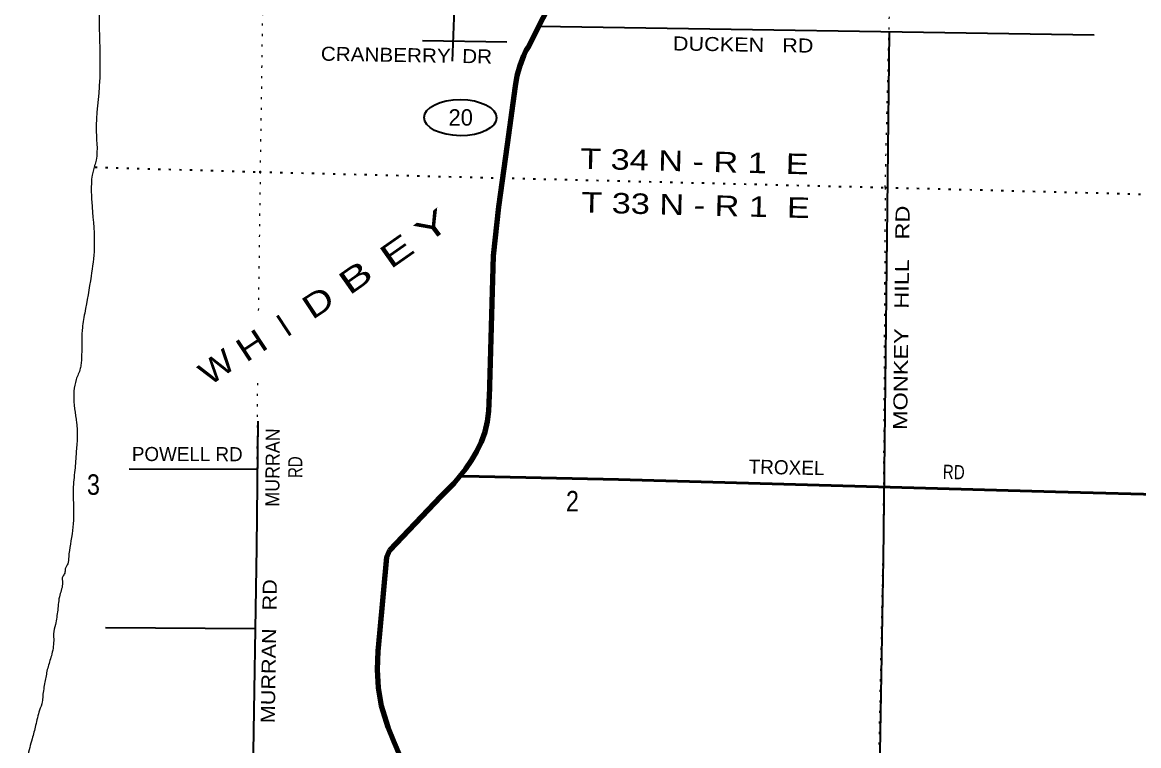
# Model space of a CAD drawing. Header units: feet. Extents: x -493433 to -244333, y 184684 to 373072.
# Drawn here: x -408137 to -398609, y 323458 to 329638 of the extents above; entities that cross this region are included whole.
import ezdxf
from ezdxf.enums import TextEntityAlignment as Align

# ---------------------------------------------------------------- set-up
doc = ezdxf.new("R2010")
doc.units = ezdxf.units.FT
doc.header["$LTSCALE"] = 60
doc.linetypes.add('DOTTED', pattern=[1.5, 0.3, -1.2])
for name, color, linetype, lineweight in [('17', 7, 'Continuous', 25), ('23', 7, 'Continuous', 70), ('26', 7, 'Continuous', 40), ('27', 7, 'Continuous', 13), ('29', 7, 'Continuous', 25), ('30', 7, 'Continuous', 13), ('39', 7, 'Continuous', 13), ('6', 7, 'DOTTED', 25), ('7', 7, 'DOTTED', 13)]:
    doc.layers.add(name, color=color, linetype=linetype, lineweight=lineweight)
doc.layers.add('42', color=7, linetype='Continuous')

msp = doc.modelspace()

# ---------------------------------------------------------------- linework, layer by layer
at = {"layer": '17'}
msp.add_ellipse((-404398.96, 328823.44), major_axis=(-309.24, 1), ratio=0.500121, dxfattribs=at)
at = {"layer": '23'}
for points in [[(-404403.84, 325759.67), (-404352.17, 325823.76), (-404304.12, 325894.32), (-404256.74, 325971.6), (-404217.71, 326053.41), (-404187.43, 326138.85), (-404166.26, 326226.99), (-404154.41, 326316.86), (-404152.68, 326381.79), (-404152.01, 326406.79), (-404150.76, 326431.79), (-404116.01, 327643.4), (-404069.02, 328062.02), (-403996.91, 328595.05), (-403928.82, 329091.64), (-403913.76, 329181.76), (-403889.37, 329269.81), (-403855.9, 329354.83), (-403847.76, 329371.51), (-403835.56, 329396.51), (-403821.17, 329421.51), (-403690.92, 329675.06), (-403612.1, 329834.57)], [(-405000.51, 325128.75), (-404561.77, 325589.99), (-404450.84, 325701.38), (-404403.84, 325759.67)], [(-404803.81, 323113.48), (-404966.06, 323496.61), (-405014.55, 323614.86), (-405071.18, 323796.86), (-405096.8, 323951.95), (-405106.08, 324108.86), (-405098.9, 324265.89), (-405086.98, 324416.61), (-405026.9, 325069.34), (-405000.51, 325128.75)]]:
    msp.add_lwpolyline(points, dxfattribs=at)
at = {"layer": '26'}
msp.add_lwpolyline([(-398246.44, 325597.54), (-399317.42, 325627.45), (-403049.18, 325732.56), (-404369.63, 325758.99), (-404403.84, 325759.67)], dxfattribs=at)
at = {"layer": '29'}
for p, q in [((-403726.48, 329605.84), (-398988.84, 329529.66)), ((-400739.51, 329553.99), (-400790.98, 325052.58)), ((-404721.36, 329482.49), (-404003.23, 329470.28)), ((-406128.64, 326229.01), (-406139.48, 325149.49)), ((-406132.77, 325817.99), (-407224.67, 325820.19)), ((-406139.48, 325149.49), (-406169.79, 323147.33)), ((-406149.99, 324455.22), (-407427.18, 324463.56))]:
    msp.add_line(p, q, dxfattribs=at)
for points in [[(-403691.21, 329961.25), (-403544.38, 330291.27), (-403534.46, 330325.19), (-403534.46, 330371.37), (-403548.18, 330498.37), (-403569.08, 330699.25), (-403582.04, 330723.91), (-403612.93, 330752.36), (-403664.25, 330771.08), (-403721.41, 330775.45), (-403742.18, 330768.52), (-403755.27, 330750.01), (-403845.81, 330588.21), (-403986.82, 330422.96), (-404374.83, 329993.17), (-404409.18, 329928.04), (-404429.95, 329863.39), (-404450.12, 329748.78), (-404469.08, 329304.72)], [(-400790.98, 325052.58), (-400870.3, 320438.75), (-400987.77, 320340.7)]]:
    msp.add_lwpolyline(points, dxfattribs=at)
at = {"layer": '39'}
for points in [[(-407444.96, 331077.88), (-407442.81, 331058.36), (-407432.2, 330999.55), (-407456.84, 330824.58), (-407457.35, 330408.78), (-407480.13, 329989.52), (-407480.49, 329579.77), (-407476.86, 329167.91), (-407477.59, 329139.67), (-407506.84, 328704.44), (-407515.94, 328426.12), (-407524.67, 328400.11), (-407545.88, 328122.1), (-407541.43, 328059.42), (-407524.16, 327707.76), (-407550.44, 327468.24), (-407604.88, 327152.75), (-407626.73, 327007.99), (-407636.05, 326721.62), (-407643.17, 326679.41), (-407677.85, 326585.45), (-407696.51, 326487.02), (-407678.43, 326246.36), (-407674.96, 326224.07), (-407677.46, 325967.8), (-407689.53, 325810.67), (-407703.78, 325647.54), (-407699.66, 325413.3), (-407726.77, 325178.5)], [(-407726.77, 325178.5), (-407741.46, 325070.52), (-407749.24, 325012.3), (-407770.71, 324968.6), (-407775.89, 324930.45), (-407792.85, 324902.74), (-407794.41, 324850.37), (-407817.73, 324744.24), (-407835.68, 324615.78), (-407855.46, 324493.41), (-407869.94, 324413.22), (-407869.66, 324354.75), (-407889.61, 324226.35), (-407921.01, 324120.46), (-407942.33, 324014.27), (-407944.7, 324002.24), (-407962.4, 323881.83), (-407967.93, 323831.6), (-407990.19, 323761.72), (-408024.36, 323629.71), (-408053.98, 323515.7), (-408090.73, 323365.62), (-408105.22, 323285.43), (-408124.92, 323233.61), (-408137.43, 323185.38)]]:
    msp.add_spline(points, degree=3, dxfattribs=at)
at = {"layer": '6'}
msp.add_line((-400770.85, 328226.57), (-398200.6, 328160.29), dxfattribs=at)
msp.add_lwpolyline([(-407516.62, 328399.9), (-406115.43, 328359.49), (-400773.3, 328226.56)], dxfattribs=at)
at = {"layer": '7'}
for p, q in [((-406076.42, 330528.03), (-406107.41, 328357.27)), ((-400772.07, 328226.56), (-400725.75, 330148.32)), ((-406107.26, 328363.32), (-406123.1, 327166.68)), ((-400772.24, 328226.71), (-400790.98, 325052.58)), ((-406131.2, 326554.5), (-406139.48, 325149.49)), ((-406169.79, 323147.33), (-406139.48, 325149.49)), ((-400833.17, 323017.19), (-400790.98, 325052.58))]:
    msp.add_line(p, q, dxfattribs=at)

# ---------------------------------------------------------------- texts
at = {"layer": '17'}
msp.add_text('20', height=140, dxfattribs=at).set_placement((-404395.51, 328755.13), align=Align.CENTER)
at = {"layer": '27'}
msp.add_text('TROXEL', height=121, rotation=358.887, dxfattribs=at).set_placement((-401939.02, 325781.33))
at = {"layer": '27', "width": 0.8}
msp.add_text('RD', height=121, rotation=358.386, dxfattribs=at).set_placement((-400282.07, 325737.74))
at = {"layer": '30'}
for s, rotation, width, p in [('DUCKEN   RD', 359.079, 1.15, (-402585.09, 329397.47)), ('CRANBERRY  DR', 359.026, 1.1, (-405590.15, 329310.09)), ('MONKEY   HILL   RD', 89.345, 1.25, (-400585.1, 326153.89)), ('MURRAN', 89.662, 0.95, (-405943.8, 325499.23)), ('RD', 89.662, 0.8, (-405748.41, 325743.96)), ('MURRAN   RD', 89.133, 1.15, (-405982.69, 323649.01))]:
    msp.add_text(s, height=120, rotation=rotation, dxfattribs=dict(at, width=width)).set_placement(p)
msp.add_text('POWELL RD', height=120, rotation=359.885, dxfattribs=at).set_placement((-407202.28, 325889.99))
at = {"layer": '42'}
for s, rotation, width, p in [('Y', 37.038, 1.55, (-404689.84, 327733.09)), ('E', 35.039, 1.5, (-404995.32, 327523.4)), ('B', 35.039, 1.5, (-405346.55, 327299.9)), ('D', 33.305, 1.3, (-405662.7, 327091.81)), ('H', 33.305, 1.25, (-406227.49, 326727.31)), ('W', 35.439, 1.15, (-406539.16, 326525.91))]:
    msp.add_text(s, height=201.7, rotation=rotation, dxfattribs=dict(at, width=width)).set_placement(p)
msp.add_text('I', height=201.7, rotation=33.305, dxfattribs=at).set_placement((-405880.85, 326943.17))
at = {"layer": '6', "width": 1.25}
for s, p in [('T 34 N - R 1  E', (-403377.68, 328386.82)), ('T 33 N - R 1  E', (-403367.83, 328013.18))]:
    msp.add_text(s, height=175, rotation=358.575, dxfattribs=at).set_placement(p)
at = {"layer": '7', "width": 0.85}
for s, p in [('3', (-407585.83, 325600.91)), ('2', (-403497.06, 325459.07))]:
    msp.add_text(s, height=175, dxfattribs=at).set_placement(p)

doc.saveas('drawing.dxf')
